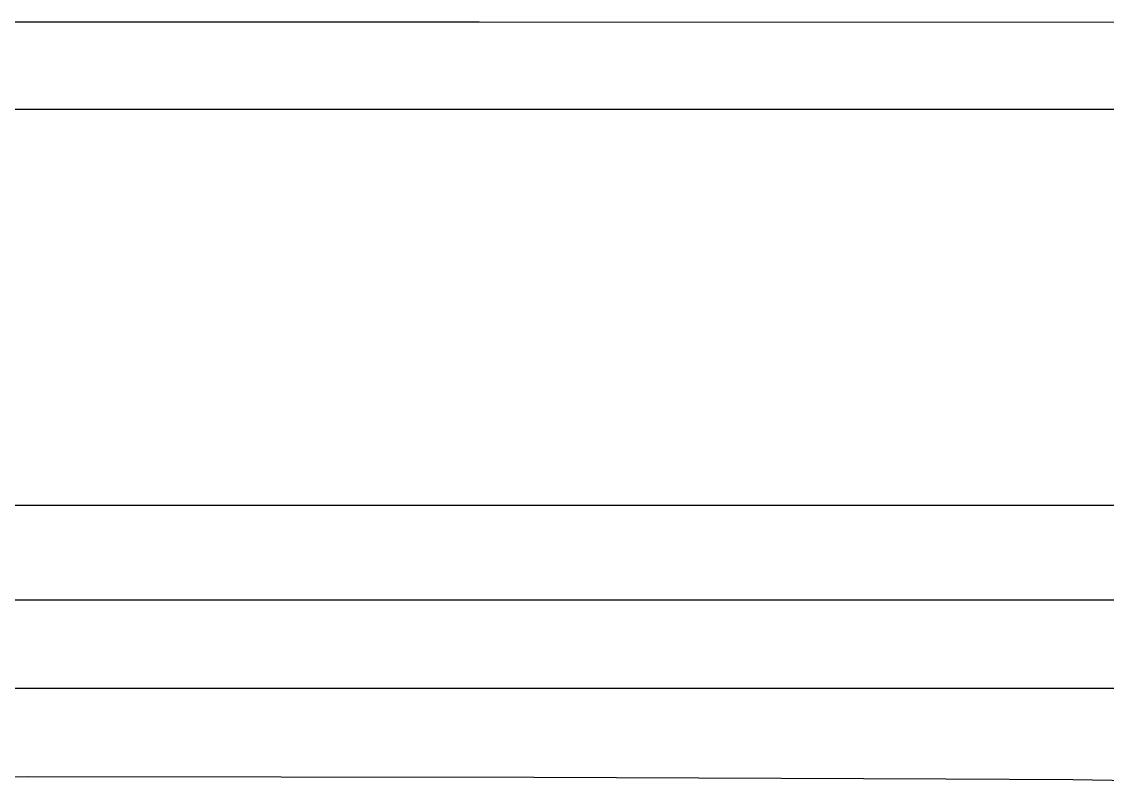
# Model space of a CAD drawing. Extents: x 0 to 2298, y -1902 to 396.
# Drawn here: x 365.5 to 694.3, y 117.2 to 347.3 of the extents above; entities that cross this region are included whole.
import ezdxf

# ---------------------------------------------------------------- set-up
doc = ezdxf.new("R2010")
doc.units = 0

msp = doc.modelspace()

# ---------------------------------------------------------------- linework, layer by layer
at = {"layer": 'Layer 1'}
for p, q in [((26.455758, 347.260196), (504.068758, 347.260196)), ((504.068758, 347.260196), (734.27918, 347.125015)), ((492.311758, 320.639796), (26.455758, 320.639796)), ((958.167758, 320.639796), (492.311758, 320.639796)), ((26.455758, 200.848396), (492.311758, 200.848396)), ((492.311758, 200.848396), (958.167758, 200.848396)), ((492.311758, 172.009796), (26.455758, 172.009796)), ((958.167758, 172.009796), (492.311758, 172.009796)), ((264.042758, 145.389396), (611.215758, 145.389396)), ((611.215758, 145.389396), (958.167758, 145.389396)), ((367.480508, 118.492697), (320.874071, 118.451103)), ((520.714008, 118.32632), (367.480508, 118.492697)), ((645.437585, 117.872248), (520.714008, 118.32632)), ((683.902225, 117.58932), (645.437585, 117.872248)), ((709.745635, 117.189409), (683.902225, 117.58932))]:
    msp.add_line(p, q, dxfattribs=at)

doc.saveas('drawing.dxf')
